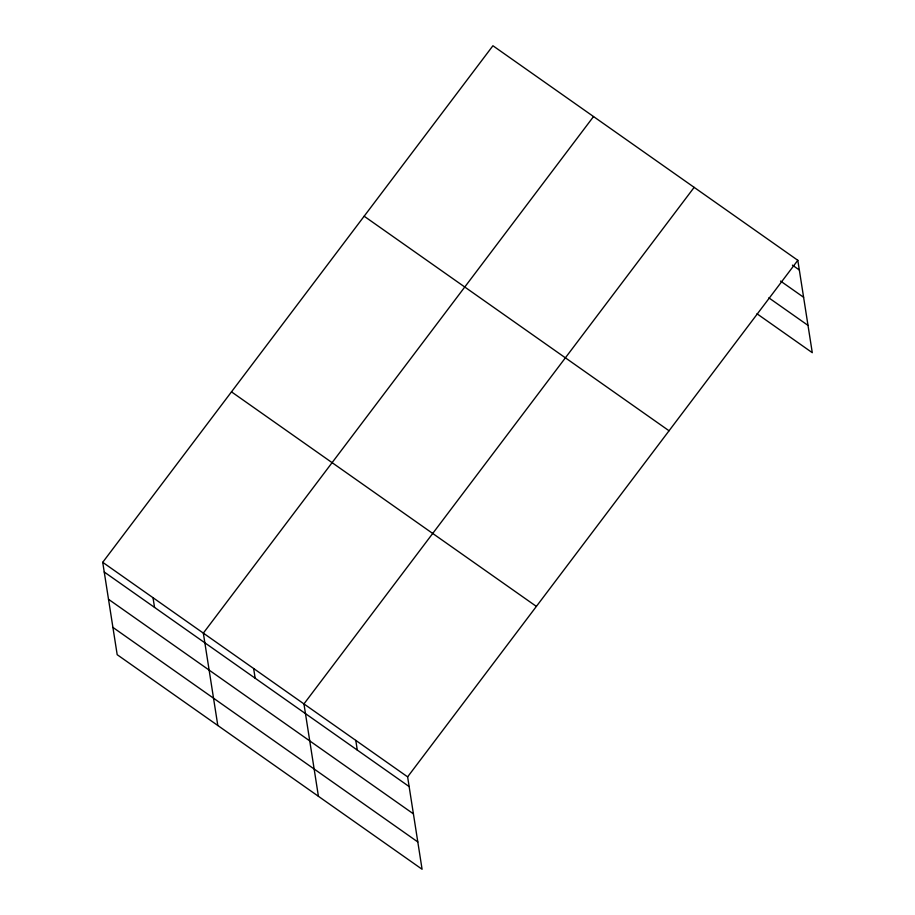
<?xml version="1.0" encoding="UTF-8"?>
<svg xmlns="http://www.w3.org/2000/svg" width="915" height="915" viewBox="0 0 915 915"><rect width="100%" height="100%" fill="white"/><g stroke="black" fill="none" stroke-linecap="round" stroke-linejoin="round"><path stroke-width="1.37" d="M102.72 562.313L407.621 776.869L422.078 869.25L117.189 654.694L102.72 562.313L492.922 45.75L797.811 260.306L812.28 352.687L756.991 313.776M593.538 116.548L203.336 633.111L217.804 725.504M694.153 187.358L303.952 703.921L318.42 796.302M407.621 776.869L797.811 260.306M792.424 265.133L799.333 269.994M780.564 281.065L803.61 297.284M768.84 297.844L808.014 325.397M364.147 216.214L669.048 430.771M231.484 391.849L536.384 606.405M104.23 572.001L409.131 786.557M108.508 599.291L413.408 813.847M112.911 627.404L417.812 841.96M355.786 740.395L357.296 750.083M253.638 668.522L255.159 678.209M153.022 597.712L154.544 607.4"/></g></svg>
